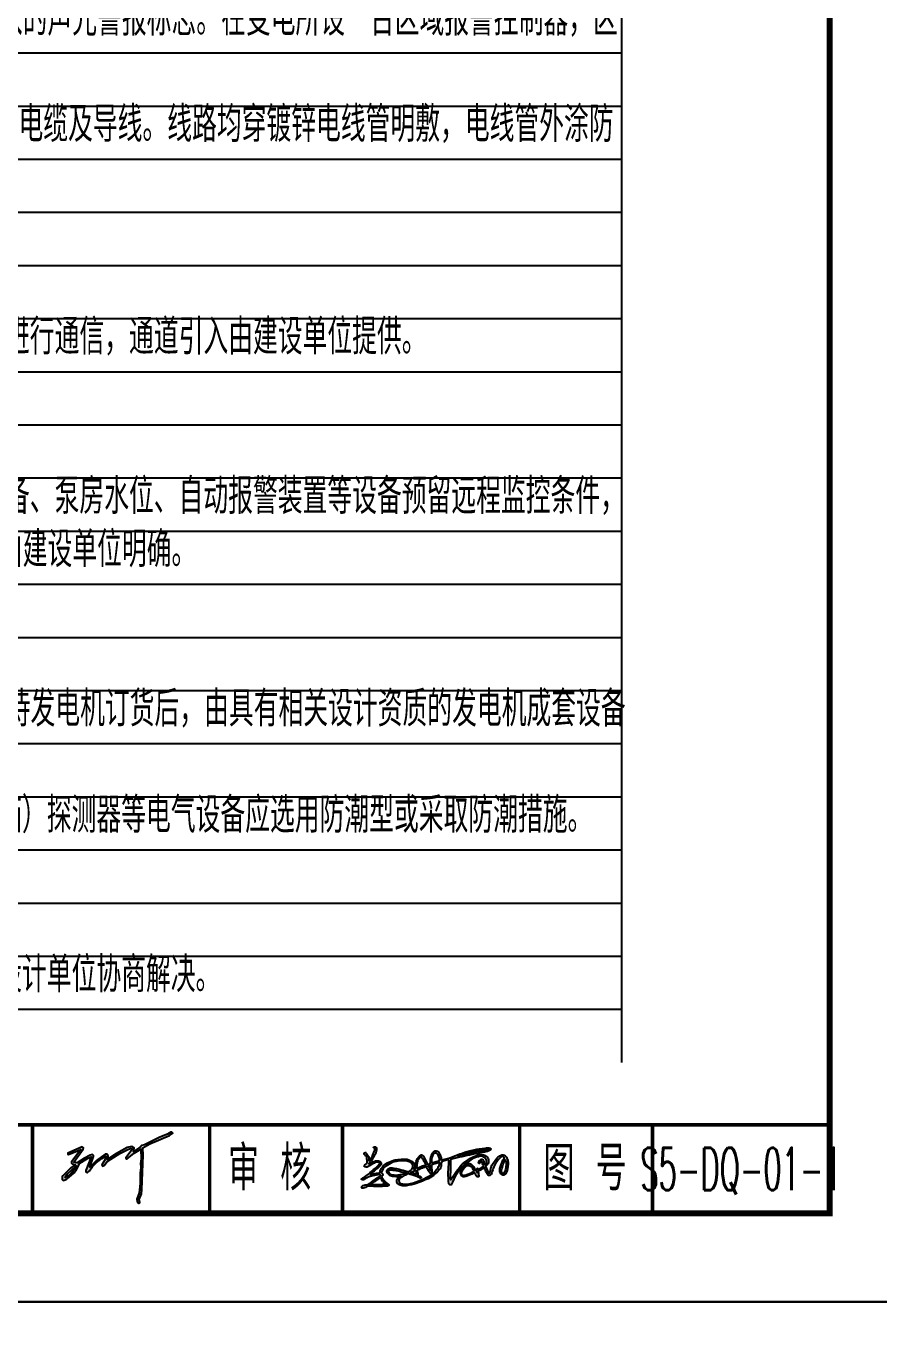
# Model space of a CAD drawing. Header units: millimetres. Extents: x 210068 to 672068, y -299976 to -107099.
# Drawn here: x 283998 to 293621, y -264974 to -250088 of the extents above; entities that cross this region are included whole.
import ezdxf
from ezdxf.enums import TextEntityAlignment as Align

# ---------------------------------------------------------------- set-up
doc = ezdxf.new("R2010")
doc.units = ezdxf.units.MM
doc.header["$LTSCALE"] = 1000
doc.header["$MEASUREMENT"] = 0
doc.layers.add('E-SYST-DIM', color=3, linetype='Continuous')
doc.layers.add('表格图框层', color=7, linetype='Continuous', plot=False)
doc.styles.get("Standard").update_dxf_attribs({"font": 'simplex1.shx', "width": 0.7, "bigfont": 'HZTXT.shx'})

# ---------------------------------------------------------------- blocks, each defined once
blk = doc.blocks.new('series')
at = {"width": 0.75}
for tag, height, p in [('页码', 4, (-35.00000019351683, -18.99999978748997)), ('图名', 5, (-220.0000000007553, -281.9999998736282)), ('图号', 5, (-20.00000000087118, -281.9999997322674))]:
    blk.add_attdef(tag, text='', height=height, dxfattribs=at).set_placement(p, align=Align.MIDDLE_CENTER)

msp = doc.modelspace()

# ---------------------------------------------------------------- hatches: boundary and pattern name
at = {"linetype": 'Continuous'}
h = msp.add_hatch(color=256, dxfattribs=at)
h.paths.add_polyline_path([(284554.9926276571, -262958.5457201131), (284562.1926276571, -262954.9457201131), (284554.9926276571, -262976.5457201131), (284515.3926276572, -263026.9457201131), (284472.1926276571, -263066.5457201131), (284436.1926276571, -263088.1457201131), (284457.7926276572, -263048.5457201131)], flags=17)
h.paths.add_polyline_path([(285645.7926276572, -262580.5457201131), (285642.1926276571, -262576.9457201131), (285631.3926276572, -262576.9457201131), (285591.7926276572, -262598.5457201131), (285505.3926276572, -262630.9457201131), (285332.5926276571, -262717.3457201131), (285296.5926276571, -262724.5457201131), (285285.7926276572, -262735.3457201131), (285285.7926276572, -262742.5457201131), (285206.5926276571, -262792.9457201131), (285213.7926276572, -262753.3457201131), (285199.3926276572, -262738.9457201131), (285184.9926276571, -262735.3457201131), (285138.1926276571, -262749.7457201132), (285015.7926276572, -262814.5457201131), (284918.5926276571, -262879.3457201131), (284911.3926276572, -262879.3457201131), (284922.1926276571, -262850.5457201131), (284918.5926276571, -262832.5457201131), (284911.3926276572, -262825.3457201131), (284889.7926276572, -262825.3457201131), (284788.9926276571, -262893.7457201132), (284713.3926276572, -262969.3457201131), (284756.5926276571, -262850.5457201131), (284756.5926276571, -262839.7457201132), (284745.7926276572, -262828.9457201131), (284716.9926276571, -262836.1457201131), (284655.7926276572, -262868.5457201131), (284572.9926276571, -262922.5457201131), (284533.3926276572, -262915.3457201131), (284641.3926276572, -262767.7457201132), (284644.9926276571, -262753.3457201131), (284626.9926276571, -262742.5457201131), (284464.9926276571, -262810.9457201131), (284464.9926276571, -262821.7457201132), (284475.7926276572, -262828.9457201131), (284612.5926276571, -262771.3457201131), (284508.1926276571, -262911.7457201132), (284508.1926276571, -262926.1457201131), (284515.3926276572, -262933.3457201131), (284547.7926276572, -262940.5457201131), (284500.9926276571, -262976.5457201131), (284410.9926276571, -263066.5457201131), (284403.7926276572, -263080.9457201131), (284403.7926276572, -263109.7457201132), (284414.5926276571, -263120.5457201131), (284446.9926276571, -263109.7457201132), (284482.9926276571, -263084.5457201131), (284536.9926276571, -263034.1457201131), (284565.7926276572, -262998.1457201131), (284601.7926276572, -262926.1457201131), (284688.1926276571, -262872.1457201131), (284731.3926276572, -262854.1457201131), (284670.1926276571, -263008.9457201131), (284670.1926276571, -263023.3457201131), (284684.5926276571, -263034.1457201131), (284709.7926276572, -263012.5457201131), (284745.7926276572, -262962.1457201131), (284788.9926276571, -262918.9457201131), (284850.1926276571, -262872.1457201131), (284896.9926276571, -262846.9457201131), (284886.1926276571, -262882.9457201131), (284850.1926276571, -262944.1457201131), (284857.3926276572, -262958.5457201131), (284878.9926276571, -262947.7457201132), (284911.3926276572, -262908.1457201131), (285055.3926276572, -262814.5457201131), (285134.5926276571, -262774.9457201131), (285170.5926276571, -262760.5457201131), (285188.5926276571, -262760.5457201131), (285188.5926276571, -262774.9457201131), (285120.1926276571, -262864.9457201131), (285123.7926276572, -262875.7457201132), (285138.1926276571, -262875.7457201132), (285213.7926276572, -262810.9457201131), (285289.3926276572, -262767.7457201132), (285292.9926276571, -262875.7457201132), (285285.7926276572, -262929.7457201132), (285289.3926276572, -262972.9457201131), (285282.1926276571, -263034.1457201131), (285282.1926276571, -263156.5457201131), (285271.3926276572, -263260.9457201131), (285246.1926276571, -263332.9457201131), (285249.7926276572, -263358.1457201131), (285264.1926276571, -263376.1457201131), (285271.3926276572, -263376.1457201131), (285278.5926276571, -263365.3457201131), (285271.3926276572, -263336.5457201131), (285296.5926276571, -263271.7457201132), (285303.7926276572, -263224.9457201131), (285318.1926276571, -262836.1457201131), (285314.5926276571, -262753.3457201131), (285393.7926276572, -262706.5457201131), (285613.3926276572, -262612.9457201131), (285652.9926276571, -262587.7457201132)])
h = msp.add_hatch(color=256)
h.paths.add_polyline_path([(287931.3877937173, -262757.7929176274, 0.4327361537297634), (287923.3427149749, -262751.0377059872, -0.4148249540049513), (287917.228455412, -262746.2125576246, -0.2174435219848024), (287939.7546674553, -262739.1356687713, -0.3028237600299298), (287952.6267906312, -262758.1145948403, -0.06461953421121039), (287938.7892613803, -262824.3799974752, 0.002069616019548007), (287892.7714241894, -262901.2607284744, -0.01186124340048467), (287863.8498081141, -262927.4464863818, 0.7994398979838457), (287876.4280215856, -262930.2856147813, -0.02779724280219047), (287939.3190959726, -262900.2719850425, -0.10250584417456), (287987.1974591961, -262901.0831652874, -0.279105329395391), (287997.7469281059, -262911.2229060604, -0.3766822026754164), (287994.9066843135, -262952.1874519018, -0.0137945530114719), (287903.4572899207, -263034.3382468837, 0.04113708061239225), (287884.7831493388, -263049.4152853295, 0.3266972193608205), (287899.8661114728, -263050.85119071, -0.04979267555689094), (287968.4576718447, -263037.2100625602, 0.1381295178142015), (287991.082111531, -263030.0305209113, 0.004373247115031618), (287996.8057801957, -262998.1257036354, -0.00379026927891493), (288028.0488414952, -262954.6741672172, -0.0731097720687882), (288091.9217143189, -262912.5451531094, -0.03929569503803517), (288163.9196173098, -262888.0591630958, -0.05768593065672067), (288298.5174685917, -262881.6226745251, -0.04516181163328947), (288362.2436607066, -262913.0751342956, -0.096541026084784), (288385.9237277214, -262954.312385419, -0.06370103348901797), (288373.9382049739, -262990.6072072131, 0.7152110893829029), (288379.2259366316, -262993.7786005539, 0.03482165658795387), (288393.6790651429, -262986.0263089974, -0.005049084379211119), (288393.3265450129, -262945.8553365099, -0.06995068384366587), (288406.0171009912, -262887.3607662448, -0.0946027585282028), (288451.7587634386, -262833.0421651914, -0.4266703810941742), (288465.9818927743, -262834.8193552357, -0.1664050948855256), (288490.4278950022, -262862.8101488152, -0.04555919937399958), (288518.9112754846, -262919.6945733096, 0.3457403739621603), (288534.6029903265, -262937.0607189643, 0.3271848937160047), (288558.6887753248, -262926.4327187504, -0.006336005998516244), (288564.2322896841, -262859.6970567963, -0.07045872178410403), (288593.8004550923, -262798.7911829756, -0.2771538226865016), (288634.7069753354, -262787.7992726039, -0.2582571028959583), (288659.4202742825, -262811.624384862, -0.05985317300999248), (288680.2904149392, -262859.3583232148, 0.03316162830574939), (288683.2485614263, -262888.332350085), (288723.0274882173, -262878.3915249096, 0.00618489619019312), (288781.1529262635, -262863.0995467276, -0.01547021169569884), (288928.4852597112, -262808.2633020917, -0.02373227410826614), (289052.7945421262, -262774.5407576328, -0.02751983686779426), (289179.7265953969, -262755.127085865, -0.09390466655188487), (289233.687171538, -262755.7390801664, -0.6394760720412964), (289234.5198645697, -262779.160755151, -0.0844157669985657), (289170.333666657, -262799.862902937, -0.01323451955326756), (289031.6636209251, -262827.4150381751, 0.007639965606367012), (288800.5395230324, -262879.0623022404, 0.4170973314851919), (288787.526047368, -262896.9219667927, -0.006859063895212765), (288784.8191074987, -263060.8305770415, 0.05218600858950903), (288786.300830794, -263105.6660632736, 0.9171387559878952), (288798.2817282525, -263107.0998304639, -0.06546854388309048), (288854.7871201496, -263016.7939383658, -0.04062303720449498), (288923.0275311078, -262933.0379818087, -0.02955050235832118), (289006.8163783873, -262873.4590000709, -0.05108129206815822), (289097.428862577, -262831.9022246711, -0.05928184843570808), (289159.4334630632, -262830.5833839804, -0.09816143593896491), (289205.2323089853, -262857.0880959803, -0.1186853094716781), (289217.8872544556, -262908.8927603437, -0.172692155961789), (289198.0009155904, -262949.2522081619, 0.09466323746540348), (289182.9355056551, -262958.8902852528, 0.05217875334165912), (289212.873117783, -263028.2476191955, 0.3405225216570387), (289226.6859179049, -263037.967286679, 0.2588500075431648), (289235.5915394063, -263023.5403318142, -0.07211363638462621), (289254.2058816084, -262949.0410925911, -0.04151476407997015), (289313.7028654717, -262864.6786911965, -0.04706683977859262), (289350.4579849474, -262837.1913849051, -0.1827594759169713), (289383.0617880075, -262830.5931557559, -0.2343197004111467), (289419.9821244949, -262859.0648160446, -0.07356966143085161), (289433.5466492233, -262891.9718350627, -0.03884706181718835), (289436.8079419343, -262917.1260857325, -0.07464303293600509), (289426.2499956711, -263010.6217546928, -0.02179951511573974), (289413.7177328295, -263041.5064782432, -0.153910443701556), (289388.3786491451, -263061.1625273986, -0.2237879933516628), (289369.9956349874, -263058.2407521425, -0.1622081426743029), (289346.028209261, -263026.8861867372, -0.1397454267433713), (289347.9553310207, -262973.4298367269, -0.03854089874638975), (289379.4326582897, -262892.9631541537, 0.01434118511983844), (289391.8973272416, -262869.059567854, 0.3093749697028156), (289388.0594549958, -262856.3759458961, 0.272250456275517), (289371.7209096485, -262851.1587369944, 0.1280749795386296), (289345.1707664297, -262868.1713783507, 0.05551118470509332), (289309.0898074348, -262908.7748797009, 0.05771654588554753), (289275.8769283184, -262966.9555193918, 0.02592534929558689), (289254.7768376914, -263034.6295667097, -0.1686750010900494), (289233.2511782963, -263064.817893969, -0.1362568133468873), (289210.1191236814, -263058.3948440473, -0.1167026733342397), (289180.8827770717, -263008.2950694037, -0.03202799431832091), (289171.5657016663, -262981.318269563, 0.5041088278516559), (289163.2124577694, -262980.3548157613, -0.02310956182722657), (289131.7936706329, -262998.8813499172, -0.01523777982513891), (289105.6595152263, -263013.1815862857, 0.3334555439413667), (289101.2628194945, -263026.4494060711, 0.04429497801334391), (289106.6921426373, -263064.7818494875, -0.2384524216031553), (289102.3633922611, -263079.2695928565, -0.2012733721571408), (289089.5528669694, -263078.5489440804, -0.07180234491733214), (289077.1961823493, -263067.4211529441, -0.1000270905110016), (289065.3214767473, -263042.1583559379, 0.2425395469850053), (289060.1171619667, -263034.9213485816, 0.2253254333823745), (289048.3989570262, -263038.3463263763, -0.03053184967444969), (288970.2310028019, -263072.1847853262, -0.06234336769778855), (288931.5781862775, -263078.2130859961, -0.02548028193669793), (288915.9518089154, -263070.3152156305, -0.1584213346574104), (288900.9127518807, -263042.24453238, -0.03471718457602124), (288900.2870655538, -263035.2406467505, -0.09310232783938077), (288912.0201234362, -262998.9488429999, -0.05113142066406142), (288946.1549534044, -262952.1082503839, -0.05184676973277291), (288978.22196988, -262929.993179164, -0.06992806978496244), (289005.5491546288, -262929.6944813526, -0.08621525521546022), (289032.2318566634, -262947.0176813323, 0.004266586555048017), (289050.0476968377, -262967.6753374689, -0.00824582542018815), (289072.9191255531, -263007.138593545, 0.4672977055250102), (289085.5146166843, -263006.6561510307, 0.215278559349976), (289088.9804417597, -262988.9060089434, -0.1146676405029767), (289091.9245436761, -262982.4826198604, -0.2545007828094272), (289097.8138511115, -262988.1555434722, 0.1579489891987289), (289102.8465311161, -262995.2199423447, 0.04969989370442765), (289132.9355546816, -262976.4885843046, 0.04311459551400634), (289161.5442116098, -262955.8702462926, 0.1935941762441398), (289153.7091336428, -262941.2831237708, -0.004278360340179583), (289140.032428082, -262907.0739272003, 0.3613942517733839), (289129.5192936997, -262909.1757289392, 0.04821809973915585), (289114.609758817, -262928.0919445902, -0.1901289269759391), (289105.6258026332, -262925.9901428513, -0.2330104122030936), (289108.1107286283, -262911.6596768958, -0.1097300639899864), (289128.0399463128, -262884.0629247535, -0.4251916982108248), (289152.1454344802, -262883.9786751405, -0.03214030864554767), (289165.5801906735, -262916.4091121734, 0.06234619489522964), (289176.2311913612, -262938.0827198571, 0.1551651660817333), (289187.0562515814, -262933.2133576514, 0.1479596120535739), (289194.6337895179, -262901.0214477762, 0.1345154989457641), (289177.8549489884, -262863.1486169661, 0.1393905411298734), (289122.6145244397, -262846.3156278331, 0.03600244395161622), (289040.6200081368, -262873.8917402948, 0.0208982201927877), (288954.5239499955, -262930.7193135043, 0.02828367314932462), (288870.5757411233, -263024.1590454401), (288838.9545308127, -263070.4802200214), (288810.5077590011, -263141.5692275898), (288794.0961650158, -263171.0985056148), (288778.8790624703, -263171.1156602909), (288769.6628225836, -263159.5998834657), (288765.8227220451, -263129.6588686355, -0.04606794560995637), (288764.8275327639, -262994.0945120261, -0.00824217786248408), (288767.4735776802, -262927.4403470722, 0.03388111072245426), (288767.9856070185, -262897.6878862185, 0.5113301254107735), (288756.3221885564, -262887.2019847248, -0.05825977167130329), (288703.7790034228, -262902.3924553947, 0.1369114524071522), (288687.5252316103, -262911.3457856448, 0.1861388892421628), (288682.4791326439, -262940.8982495173, -0.2193355833313505), (288658.2583285697, -263001.5041524431, -0.05627225794293337), (288574.1587574651, -263080.5138918095, -0.02798245668081272), (288409.0117366508, -263152.7176485758, -0.02862175791056372), (288285.8659393684, -263180.7118288521, -0.06202958922583053), (288231.1961405249, -263177.741813714, -0.1104476477625799), (288190.1937896351, -263155.76367515, -0.196770432268657), (288182.3152986208, -263118.8266196368, -0.1131678222815063), (288200.7430687533, -263084.9357774822, -0.0371834949848893), (288218.6761016615, -263073.2036059683, 0.6466786782908416), (288214.87438843, -263070.6695016486, -0.1576123536388641), (288187.9049252844, -263078.2394963328, -0.01702527669280749), (288133.2295732824, -263075.5388931723, -0.1193185782039546), (288089.7841911127, -263053.5560948279, -0.1690435710141034), (288067.5318763151, -263020.3302298558, -0.2332322094770749), (288074.7017632067, -262995.1670135329, -0.1410183419684607), (288107.1679322858, -262979.7037785966, -0.05088347024049445), (288148.428715929, -262981.7546176758, -0.01953935834113645), (288209.0124599556, -262993.6827997979, -0.03048093031471399), (288298.9942810636, -263019.2118236152, 0.1215215086168822), (288315.7842560275, -263018.9575264313, 0.04853314391385066), (288345.8026912154, -262998.3597445384, 0.1475620091314567), (288361.2353758121, -262971.6468072112, 0.1370582131977102), (288358.8738564652, -262939.5451879512, 0.0665455146658148), (288332.5860894453, -262915.6933507721, 0.03779929248920086), (288284.863685626, -262899.9268811286, 0.02991764864587623), (288213.953498785, -262899.9718421093, 0.04279716128682356), (288133.0571793405, -262915.3575762494, 0.04205709965929731), (288057.7391342162, -262958.3411095076, 0.09816242384930772), (288018.2548270903, -263002.512001957, 0.08413140103966438), (288009.0055634834, -263033.804923239, -0.1519374702002808), (288024.3024276624, -263057.6302075355, -0.3106588098567533), (288013.9859383577, -263067.9426501845, 0.3875144132742075), (288011.4957544352, -263084.300307326, 0.06083743647645674), (288042.0894757638, -263124.8388617602, -0.001128220323491041), (288058.1890314422, -263140.1740510478, 0.007252129405861014), (288086.8955856355, -263162.5922439211, -0.3491084043422819), (288090.2141532024, -263175.5602845115, 1.256784414819756), (288087.334615541, -263178.6303964477, -0.2568734112835699), (288070.6989551217, -263183.5654920301, -0.01242783977019293), (287999.7328500828, -263189.024542543, -0.02453480620926594), (287891.3848707853, -263185.3087806986, 0.03256135718466012), (287850.9166423696, -263185.870623378, -0.06178859765494971), (287801.7537913907, -263208.4079011624, -0.5628850640645264), (287784.0556360025, -263192.9182804662, -0.2086462044784818), (287797.7330655828, -263178.1524494741, -0.1119133609214585), (287851.4742497841, -263167.852865459, 0.01898761421833835), (287870.2111621459, -263156.1852722074, -0.001563629506298576), (287965.3727165211, -263088.3789618446, 0.04316562417629104), (287997.2855449797, -263064.8930992829, 0.2774167659303535), (287987.6877046883, -263052.2152234042, 0.02158854342022461), (287911.9333500033, -263067.9769054677, 0.06250005670567009), (287852.9752052843, -263084.766526203, 0.04307078496714426), (287806.0978937902, -263114.9745346437, -0.1160670837852412), (287783.6236143237, -263110.222227297, -0.4490407512715911), (287788.3777858522, -263096.8293553292, -0.0009373195951287903), (287818.6316327879, -263079.1162084239, 0.0358329303915043), (287899.2961394938, -263015.3675639071, 0.01440329567092617), (287977.0599713892, -262944.2704557925, -0.002615839063971916), (287988.920084134, -262928.1721144379, 0.2401308332170688), (287982.9269677798, -262913.1952121134, 0.1301719488528437), (287938.2782723806, -262917.6882823193, 0.04103538524474552), (287883.1416286335, -262948.8402354185, 0.009006535672608909), (287848.6812218983, -262969.5083613144, -0.1516466445549019), (287820.8132438556, -262966.8125211571, -0.1315231962383016), (287813.9211625085, -262955.4300740142, -0.1772200820920797), (287833.0991292185, -262934.7619481182, -0.0119864822996742), (287845.9843198904, -262920.683660818, 0.1895781901788946), (287845.0853548975, -262895.2229263749, 0.01955972130177715), (287841.8437653555, -262857.4064553117, 0.08123433435403707), (287822.1969152407, -262833.9905582689, -0.04975845628401449), (287812.864754926, -262820.6477396155, -0.2540423500355984), (287814.6224561439, -262808.2015305114, -0.301040010568277), (287830.278005162, -262805.9610757335, -0.2307616920488903), (287832.4546675921, -262808.3181921401, -0.01651781097663207), (287847.1470950623, -262827.1751430546, -0.004328248301835159), (287863.1803150982, -262849.6235409379, -0.004015470126766245), (287866.6834513801, -262894.1216895566, 0.3889693155626885), (287879.0453447223, -262888.7490612548, -0.072799155208268), (287901.4601069817, -262853.330902398, -0.01076115689461227), (287915.619445287, -262821.4849074745, 0.002337092891095754), (287929.135172513, -262784.8137641882, 0.06461511475001508)])
h.paths.add_polyline_path([(288486.7040593281, -262900.1673906716, 0.00652191889427314), (288505.4180139482, -262931.6897078225, -0.2716971301904114), (288508.0375794363, -262944.3853380537, -0.2402319551765928), (288498.2546221433, -262950.5389022673, 0.04638099476355227), (288472.0685903946, -262957.1473848993, 0.02009790295896072), (288417.9188061908, -262979.4657808127, -0.42812124866595), (288407.4602966128, -262978.185098217, -0.2210185046931196), (288404.4569446031, -262967.3073131379, -0.04601798320327896), (288412.020662907, -262912.4370491571, 0.0496636141652205), (288423.4789729966, -262883.9814818224, -0.1304860280545977), (288447.2196256746, -262856.8998909958), (288453.9659330943, -262854.5041151255, -0.3156223576698496), (288464.3695648128, -262863.7692721671, -0.02007879064713216)], flags=16)
h.paths.add_polyline_path([(288518.0262285347, -262963.8692063632, 0.04051672344745168), (288520.3846198367, -262975.9933007857, -0.01628233708677114), (288540.5993823413, -263012.702371144, 0.08391583650246903), (288563.5292151562, -263040.9334296905, 0.4083664918115337), (288576.3121317758, -263039.644807563, 0.00916668767018784), (288575.6383016728, -263009.6713463095, 0.01981148780394803), (288571.4007847715, -262954.8982004066, -0.1837430265074556), (288577.5891192523, -262942.5263904941, -0.03255454268261947), (288595.720561596, -262938.2192494519, 0.01250351269610386), (288652.0582621627, -262920.7157582494, -0.1784633326182596), (288662.3360902368, -262918.0521826464, -0.07988442953089447), (288663.478072696, -262940.1218013475, -0.04261920064759032), (288640.2578001821, -262985.0220673726, -0.01474279033349325), (288585.256555094, -263048.3501765541, 0.0005419142580075217), (288486.3160552176, -263101.2568396197, -0.01808001928036789), (288370.5635856519, -263147.5240629902, -0.0364787726544101), (288303.2004261336, -263160.7750623453, -0.05610396519210144), (288243.6827690558, -263159.9637788774, -0.1075588237358369), (288214.1944777501, -263145.6310616779, -0.1739775598435133), (288203.7535484881, -263122.3742066702, -0.2239365144712767), (288214.1944777501, -263099.1173516624, -0.06051479898979795), (288252.0693459628, -263072.07449403, -0.01762634815711803), (288304.0120237746, -263046.9246377099, -0.1133685596723762), (288314.2813815245, -263046.900178779, 0.0030335283988019), (288351.0328879326, -263057.2520034526, -0.01049267371447884), (288397.4226321033, -263071.3652194431, -0.03026720281523361), (288415.1091399172, -263078.9050338685, -0.04531546943584215), (288425.9031094786, -263084.8848885533, -0.1046584777913652), (288429.0242587433, -263086.7048424034, 0.1444517181001681), (288443.9797583147, -263093.3346774461, 0.4530347754686289), (288455.1638688982, -263089.5647726911, 0.3138114736902337), (288456.2042496433, -263083.1949268423, 0.05223869009352651), (288439.2980379322, -263071.7552106072, 0.05690540076564352), (288421.8099747004, -263061.8886764849, -0.2850283567184574), (288418.1902923816, -263054.6350305673, 0.08932070452808621), (288413.6973793908, -263029.1109663683, -0.1474286318008937), (288409.5962874283, -263008.7998985905, -0.2223063013120328), (288421.8995633157, -262999.8555782319, 0.01072259274224522), (288469.8477065459, -262981.0450088431, 0.02877588748615473), (288509.2665004592, -262962.8588647518, -0.4496064016767921)], flags=16)
h.paths.add_polyline_path([(288579.8213484148, -262862.4655462699, -0.04745077988213182), (288595.6277043494, -262821.2095872102, -0.3272478430309615), (288619.2480784243, -262807.748824014, -0.2577654361231174), (288644.5791564222, -262830.587063743, 0.0319867628030921), (288653.7044714208, -262851.7735330624, -0.06216552283196922), (288659.663094928, -262892.4316491996, -0.4762855079271902), (288652.6681887662, -262900.459683743, -0.0210819776092883), (288601.1131354818, -262916.7747245398, -0.03410563856145125), (288579.3512067626, -262921.9541046772, -0.240595225553068), (288575.1379831728, -262916.5957064005, -0.07182755865418582)], flags=16)
h.paths.add_polyline_path([(288536.7134717591, -262952.5552157175, -0.3115095605555), (288538.6859466571, -262952.1459808408, 0.09112183141814469), (288546.9561673186, -262952.240218506, -0.04461685910053768), (288559.0236940509, -262950.6381339587, -0.2547374041984717), (288561.4749074529, -262956.5752838219, 0.04382498864498634), (288561.7029313911, -262980.086091937, 0.05414078162945542), (288565.7645396931, -263003.5474611602, -0.5119126949745391), (288564.06022612, -263007.2741744714, -0.2508149780155081), (288557.4425832758, -263003.5137957227, -0.06808890033163399), (288554.3198805325, -262997.2951223857, 0.02759460597635573), (288545.6970975651, -262971.4369155702), (288536.4982903788, -262955.2080561307, -0.4388178389068963)], flags=16)
h.paths.add_polyline_path([(288394.3135662305, -263008.85105295, -0.07079338841189436), (288400.1532326457, -263025.8961407298, -0.0368399544705305), (288403.0669468348, -263049.950820895, -0.5117016212692127), (288398.2633451656, -263051.6661803743, 0.008091336142575086), (288375.0398461962, -263043.4535487354, -0.03606862843525636), (288354.3862365483, -263035.1101925656, 0.06872356513021469), (288337.7946147854, -263032.8318746156, -1.024864475659647), (288337.8623620706, -263029.4258689125, 0.08632379862182331), (288346.6936849654, -263027.4736827848, 0.02877236986901254), (288378.3640583028, -263010.0618142654, -0.2793861737617953)], flags=16)
h.paths.add_polyline_path([(288280.8686941389, -263038.4424613783, 0.1271145524920892), (288273.6524559465, -263041.2942714582, -0.0846139006301067), (288251.5108177081, -263050.9271726538, -0.007542832588391044), (288207.9623014338, -263059.7913968955, -0.0803604316676327), (288150.1422168164, -263062.5317900572, -0.1455319309791957), (288109.6613426636, -263050.3065125375, -0.07288100943592164), (288089.6571776809, -263030.9574664608, -0.3566055035159583), (288089.8298957166, -263009.7169413744, -0.2035048911890891), (288106.7771586253, -263001.9940192134, -0.08554978381882215), (288129.3162132265, -263000.9054247524, -0.004607558594793147), (288173.1029459452, -263007.5472139992, 0.01201043700906385), (288248.9187368404, -263025.5915051393, 0.0170636807861132), (288278.7709498244, -263032.4452701483, -0.6496535942574501)], flags=16)
h.paths.add_polyline_path([(288869.8500627954, -262837.4947277507, -0.044304627146217), (288883.1063661347, -262831.8245223442, -0.004263676667433515), (289049.6272243229, -262785.2131633896, -0.008335292037197545), (289146.7322857904, -262769.5720457665, 0.0005721937889233322), (289205.1794063631, -262764.0516513115, -0.06159418804191271), (289215.7602330455, -262767.9989128073, -0.6713135749765842), (289213.531666156, -262771.181336261, -0.01266376697485225), (289151.6092945926, -262785.1839807786, -0.01836416124848822), (289087.4583561397, -262797.9136598469, -0.01348207563935312), (288975.5278444514, -262820.5230708327, 0.01523203419846545), (288904.1639504959, -262834.9700411247, 0.07912600559964045), (288876.8483078817, -262840.7083442057, -0.09007933748614119), (288872.3279243293, -262842.7965991575, -1.10859341916807)], flags=16)
h.paths.add_polyline_path([(288920.7822203907, -263012.1412117024, -0.07241625057246608), (288936.3738729385, -262990.3214663432, -0.07582875966128497), (288963.6120173586, -262959.811304579, -0.1260935604959), (288989.4600163948, -262950.1688921229, -0.1837587914380449), (289020.2223147476, -262963.6528903204, -0.06045554330392532), (289041.7041533951, -262995.1702970068, -0.05561867626014027), (289052.0985837406, -263020.4534928399), (289014.6786176261, -263040.8878580095), (288953.0049713326, -263064.0929835583, -0.09361871345349246), (288939.1457214993, -263066.5173964325, -0.103771573861174), (288920.0892564932, -263059.5904954844, -0.1768533601998444), (288912.8131566572, -263043.6586183887, -0.2049788034243543)], flags=16)
h.paths.add_polyline_path([(288070.2285182383, -263162.9006348619, -0.5717641679777589), (288067.7313626175, -263166.534941701, 0.005501466894330468), (288029.5942644398, -263166.9624640348, 0.003043562175783797), (287970.3538013562, -263169.3140506389, -0.005834415489959381), (287914.9629002687, -263169.1002709323, -0.02172036398354063), (287890.3684881204, -263168.0313674835, -0.04748392667131434), (287878.8792279583, -263167.387963904, -0.9236702445709309), (287877.6995894605, -263163.6471385369, 0.1291052056741159), (287884.9810118005, -263162.0537262434, 0.02162918602729873), (287891.4880611245, -263158.363803028, 0.0282954450013383), (287897.2121515481, -263155.2045359296, -0.003490827338220479), (287963.9378717254, -263111.1657492329, -0.1003002567519752), (287990.0293381041, -263092.780625644, -0.1688865978354503), (287999.011642399, -263092.780625644, -0.07691420409537515), (288003.0750712935, -263104.3247740426, 0.0384114386830739), (288015.6930777153, -263122.9236773381, -0.02773393009701526), (288034.5131468694, -263142.1639246689, 0.0181474569757903), (288057.6105118166, -263157.7699022404, 0.05031062122178307)], flags=16)
h.paths.add_polyline_path([(289079.1911862008, -263022.2133954928, -0.3394371081663477), (289085.1222130453, -263017.8155717701), (289086.4156627501, -263017.8142287064, -0.0911281443539949), (289090.684312486, -263018.3329782493, -0.1197509341520856), (289091.5430065352, -263019.2649097191, -0.2175607131993649), (289092.4727247797, -263023.078340164, -0.1720674512871835), (289090.230014909, -263028.0815727439, -0.3453661613478072), (289086.0834643687, -263029.5427284315, -0.1808860077907522), (289081.0227655158, -263026.4320891873, -0.286706464493286)], flags=16)
h.paths.add_polyline_path([(289372.9379792468, -262971.9683418781, 0.02699271328787107), (289378.1481143, -262949.8032812437, -0.01674244568463699), (289388.1308095689, -262920.8481589248, 0.07362440464637622), (289394.1926445031, -262901.3196294728, -0.1008778130341503), (289398.2335795908, -262888.7210976579, -0.5931231893703957), (289404.5499530381, -262888.7548614031, -0.1527362124592634), (289415.9075963126, -262929.707590671, -0.03903821218188013), (289406.9913464875, -262995.5830316341, -0.07623338140936771), (289389.647559939, -263037.0896849042, -0.5122047441947937), (289371.0620730736, -263037.423404798, -0.092383915533458), (289364.8003736357, -263020.0034062401, -0.0797836575940247), (289364.7155298078, -263003.478355833, -0.0636056158784745)], flags=16)

# ---------------------------------------------------------------- linework, layer by layer
for points in [[(294068.4714768275, -264491.9200447375), (294068.4714768275, -234791.9200447375), (252068.4714768275, -234791.9200447375), (252068.4714768275, -264491.9200447375)], [(294068.4714768275, -294191.9200447375), (294068.4714768275, -264491.9200447375), (252068.4714768275, -264491.9200447375), (252068.4714768275, -294191.9200447375)]]:
    msp.add_lwpolyline(points, close=True)
for points, const_width in [([(293068.4714568972, -235791.9200173799), (255068.4714568972, -235791.9200447841), (255068.4714768275, -263491.9200447375), (293068.4714768275, -263491.9200173566), (293068.4714568041, -235791.9200174032)], 70), ([(255068.4714760825, -262491.9200447375), (293068.4714760825, -262491.9200173334)], 40), ([(284068.4714773863, -263491.9200234161), (284068.4714767344, -262491.9200238235)], 40), ([(286068.4714773863, -263491.920022118), (286068.4714767344, -262491.92002238)], 40), ([(287568.4714773863, -263491.9200209772), (287568.4714767344, -262491.9200212973)], 40), ([(289568.4714773863, -263491.9200196791), (289568.4714767344, -262491.9200198596)], 40), ([(291068.4714773863, -263491.9200185965), (291068.4714767344, -262491.9200187769)], 40)]:
    msp.add_lwpolyline(points, dxfattribs=dict(const_width=const_width))
for points in [[(285645.7926276572, -262580.5457201131), (285642.1926276571, -262576.9457201131), (285631.3926276572, -262576.9457201131), (285591.7926276572, -262598.5457201131), (285505.3926276572, -262630.9457201131), (285332.5926276571, -262717.3457201131), (285296.5926276571, -262724.5457201131), (285285.7926276572, -262735.3457201131), (285285.7926276572, -262742.5457201131), (285206.5926276571, -262792.9457201131), (285213.7926276572, -262753.3457201131), (285199.3926276572, -262738.9457201131), (285184.9926276571, -262735.3457201131), (285138.1926276571, -262749.7457201132), (285015.7926276572, -262814.5457201131), (284918.5926276571, -262879.3457201131), (284911.3926276572, -262879.3457201131), (284922.1926276571, -262850.5457201131), (284918.5926276571, -262832.5457201131), (284911.3926276572, -262825.3457201131), (284889.7926276572, -262825.3457201131), (284788.9926276571, -262893.7457201132), (284713.3926276572, -262969.3457201131), (284756.5926276571, -262850.5457201131), (284756.5926276571, -262839.7457201132), (284745.7926276572, -262828.9457201131), (284716.9926276571, -262836.1457201131), (284655.7926276572, -262868.5457201131), (284572.9926276571, -262922.5457201131), (284533.3926276572, -262915.3457201131), (284641.3926276572, -262767.7457201132), (284644.9926276571, -262753.3457201131), (284626.9926276571, -262742.5457201131), (284464.9926276571, -262810.9457201131), (284464.9926276571, -262821.7457201132), (284475.7926276572, -262828.9457201131), (284612.5926276571, -262771.3457201131), (284508.1926276571, -262911.7457201132), (284508.1926276571, -262926.1457201131), (284515.3926276572, -262933.3457201131), (284547.7926276572, -262940.5457201131), (284500.9926276571, -262976.5457201131), (284410.9926276571, -263066.5457201131), (284403.7926276572, -263080.9457201131), (284403.7926276572, -263109.7457201132), (284414.5926276571, -263120.5457201131), (284446.9926276571, -263109.7457201132), (284482.9926276571, -263084.5457201131), (284536.9926276571, -263034.1457201131), (284565.7926276572, -262998.1457201131), (284601.7926276572, -262926.1457201131), (284688.1926276571, -262872.1457201131), (284731.3926276572, -262854.1457201131), (284670.1926276571, -263008.9457201131), (284670.1926276571, -263023.3457201131), (284684.5926276571, -263034.1457201131), (284709.7926276572, -263012.5457201131), (284745.7926276572, -262962.1457201131), (284788.9926276571, -262918.9457201131), (284850.1926276571, -262872.1457201131), (284896.9926276571, -262846.9457201131), (284886.1926276571, -262882.9457201131), (284850.1926276571, -262944.1457201131), (284857.3926276572, -262958.5457201131), (284878.9926276571, -262947.7457201132), (284911.3926276572, -262908.1457201131), (285055.3926276572, -262814.5457201131), (285134.5926276571, -262774.9457201131), (285170.5926276571, -262760.5457201131), (285188.5926276571, -262760.5457201131), (285188.5926276571, -262774.9457201131), (285120.1926276571, -262864.9457201131), (285123.7926276572, -262875.7457201132), (285138.1926276571, -262875.7457201132), (285213.7926276572, -262810.9457201131), (285289.3926276572, -262767.7457201132), (285292.9926276571, -262875.7457201132), (285285.7926276572, -262929.7457201132), (285289.3926276572, -262972.9457201131), (285282.1926276571, -263034.1457201131), (285282.1926276571, -263156.5457201131), (285271.3926276572, -263260.9457201131), (285246.1926276571, -263332.9457201131), (285249.7926276572, -263358.1457201131), (285264.1926276571, -263376.1457201131), (285271.3926276572, -263376.1457201131), (285278.5926276571, -263365.3457201131), (285271.3926276572, -263336.5457201131), (285296.5926276571, -263271.7457201132), (285303.7926276572, -263224.9457201131), (285318.1926276571, -262836.1457201131), (285314.5926276571, -262753.3457201131), (285393.7926276572, -262706.5457201131), (285613.3926276572, -262612.9457201131), (285652.9926276571, -262587.7457201132), (285645.7926276572, -262580.5457201131)], [(284554.9926276571, -262958.5457201131), (284562.1926276571, -262954.9457201131), (284554.9926276571, -262976.5457201131), (284515.3926276572, -263026.9457201131), (284472.1926276571, -263066.5457201131), (284436.1926276571, -263088.1457201131), (284457.7926276572, -263048.5457201131), (284554.9926276571, -262958.5457201131)]]:
    msp.add_lwpolyline(points, dxfattribs=at)
for points in [[(288870.5757411233, -263024.1590454402), (288838.9545308127, -263070.4802200214), (288810.5077590011, -263141.5692275898), (288794.0961650158, -263171.0985056148), (288778.8790624703, -263171.115660291), (288769.6628225836, -263159.5998834658), (288765.8227220451, -263129.6588686356, -0.04606794560995637), (288764.8275327639, -262994.0945120262, -0.008242177862484077), (288767.4735776802, -262927.4403470723, 0.03388111072245426), (288767.9856070185, -262897.6878862186, 0.5113301254107735), (288756.3221885564, -262887.201984725, -0.05825977167130329), (288703.7790034228, -262902.3924553947, 0.1369114524071522), (288687.5252316103, -262911.3457856449, 0.1861388892421628), (288682.4791326439, -262940.8982495174, -0.2193355833313505), (288658.2583285697, -263001.5041524433, -0.05627225794293336), (288574.1587574651, -263080.5138918096, -0.02798245668081272), (288409.0117366508, -263152.7176485758, -0.02862175791056372), (288285.8659393684, -263180.7118288521, -0.06202958922583053), (288231.1961405249, -263177.7418137142, -0.1104476477625799), (288190.1937896351, -263155.76367515, -0.196770432268657), (288182.3152986208, -263118.8266196368, -0.1131678222815063), (288200.7430687533, -263084.9357774823, -0.0371834949848893), (288218.6761016615, -263073.2036059683, 0.6644047140682582), (288214.7708253175, -263070.7380857713, -0.156913519333348), (288187.9049252844, -263078.2394963329, -0.01702527669280749), (288133.2295732824, -263075.5388931724, -0.1193185782039546), (288089.7841911127, -263053.5560948281, -0.1690435710141034), (288067.5318763151, -263020.330229856, -0.2332322094770749), (288074.7017632067, -262995.167013533, -0.1410183419684606), (288107.1679322858, -262979.7037785967, -0.05088347024049445), (288148.428715929, -262981.7546176758, -0.01953935834113644), (288209.0124599556, -262993.6827997979, -0.03048093031471398), (288298.9942810636, -263019.2118236153, 0.1215215086168822), (288315.7842560275, -263018.9575264314, 0.04853314391385066), (288345.8026912154, -262998.3597445385, 0.1475620091314568), (288361.2353758121, -262971.6468072113, 0.1370582131977102), (288358.8738564652, -262939.5451879512, 0.06654551466581482), (288332.5860894453, -262915.6933507721, 0.03779929248920085), (288284.863685626, -262899.9268811286, 0.02991764864587623), (288213.953498785, -262899.9718421093, 0.04279716128682356), (288133.0571793405, -262915.3575762494, 0.04205709965929731), (288057.7391342162, -262958.3411095077, 0.09816242384930772), (288018.2548270903, -263002.512001957, 0.08413140103966438), (288009.0055634834, -263033.8049232391, -0.1519374702002808), (288024.3024276624, -263057.6302075355, -0.3106588098567533), (288013.9859383577, -263067.9426501846, 0.3875144132742075), (288011.4957544352, -263084.300307326, 0.06083743647645674), (288042.0894757638, -263124.8388617603, -0.001128220323491041), (288058.1890314422, -263140.1740510479, 0.007252129405861014), (288086.8955856355, -263162.5922439212, -0.3491084043422819), (288090.2141532024, -263175.5602845117, 1.256784414819755), (288087.334615541, -263178.6303964477, -0.2568734112835699), (288070.6989551217, -263183.5654920302, -0.01242783977019293), (287999.7328500828, -263189.0245425431, -0.02453480620926595), (287891.3848707853, -263185.3087806987, 0.03256135718466013), (287850.9166423696, -263185.870623378, -0.06178859765494971), (287801.7537913907, -263208.4079011625, -0.5628850640645267), (287784.0556360025, -263192.9182804662, -0.2086462044784818), (287797.7330655828, -263178.1524494741, -0.1119133609214585), (287851.4742497841, -263167.8528654592, 0.01898761421833835), (287870.2111621459, -263156.1852722074, -0.001563629506298576), (287965.3727165211, -263088.3789618446, 0.04316562417629102), (287997.2855449797, -263064.8930992829, 0.2774167659303535), (287987.6877046883, -263052.2152234043, 0.02158854342022461), (287911.9333500033, -263067.9769054677, 0.06250005670567009), (287852.9752052843, -263084.766526203, 0.04307078496714426), (287806.0978937902, -263114.9745346437, -0.1160670837852412), (287783.6236143237, -263110.222227297, -0.4490407512715909), (287788.3777858522, -263096.8293553293, -0.0009373195951287903), (287818.6316327879, -263079.1162084239, 0.0358329303915043), (287899.2961394938, -263015.3675639071, 0.01440329567092618), (287977.0599713892, -262944.2704557925, -0.002615839063971916), (287988.920084134, -262928.172114438, 0.2401308332170688), (287982.9269677798, -262913.1952121136, 0.1301719488528437), (287938.2782723806, -262917.6882823193, 0.04103538524474552), (287883.1416286335, -262948.8402354185, 0.00900653567260891), (287848.6812218983, -262969.5083613145, -0.1516466445549019), (287820.8132438556, -262966.8125211571, -0.1315231962383016), (287813.9211625085, -262955.4300740142, -0.1772200820920797), (287833.0991292185, -262934.7619481183, -0.0119864822996742), (287845.9843198904, -262920.683660818, 0.1895781901788946), (287845.0853548975, -262895.2229263749, 0.01955972130177715), (287841.8437653555, -262857.4064553118, 0.08123433435403705), (287822.1969152407, -262833.9905582689, -0.04975845628401449), (287812.864754926, -262820.6477396155, -0.2540423500355985), (287814.6224561439, -262808.2015305114, -0.301040010568277), (287830.278005162, -262805.9610757336, -0.2307616920488903), (287832.4546675921, -262808.3181921402, -0.01651781097663207), (287847.1470950623, -262827.1751430546, -0.004328248301835161), (287863.1803150982, -262849.623540938, -0.004015470126766244), (287866.6834513801, -262894.1216895566, 0.3889693155626885), (287879.0453447223, -262888.7490612548, -0.07279915520826799), (287901.4601069817, -262853.330902398, -0.01076115689461227), (287915.619445287, -262821.4849074745, 0.002337092891095754), (287929.135172513, -262784.8137641882, 0.06461511475001508), (287931.3877937173, -262757.7929176275, 0.4327361537297634), (287923.3427149749, -262751.0377059873, -0.4148249540049513), (287917.228455412, -262746.2125576246, -0.2174435219848023), (287939.7546674553, -262739.1356687715, -0.3028237600299298), (287952.6267906312, -262758.1145948404, -0.06461953421121039), (287938.7892613803, -262824.3799974752, 0.002069616019548006), (287892.7714241894, -262901.2607284744, -0.01186124340048467), (287863.8498081141, -262927.4464863819, 0.7994398979838457), (287876.4280215856, -262930.2856147814, -0.02779724280219048), (287939.3190959726, -262900.2719850425, -0.10250584417456), (287987.1974591961, -262901.0831652874, -0.279105329395391), (287997.7469281059, -262911.2229060605, -0.3766822026754164), (287994.9066843135, -262952.1874519018, -0.01379455301147189), (287903.4572899207, -263034.3382468838, 0.04113708061239225), (287884.7831493388, -263049.4152853295, 0.3266972193608205), (287899.8661114728, -263050.85119071, -0.04979267555689094), (287968.4576718447, -263037.2100625602, 0.1381295178142015), (287991.082111531, -263030.0305209113, 0.004373247115031617), (287996.8057801957, -262998.1257036355, -0.003790269278914929), (288028.0488414952, -262954.6741672173, -0.07310977206878819), (288091.9217143189, -262912.5451531094, -0.03929569503803517), (288163.9196173098, -262888.0591630958, -0.05768593065672067), (288298.5174685917, -262881.6226745252, -0.04516181163328947), (288362.2436607066, -262913.0751342957, -0.096541026084784), (288385.9237277214, -262954.3123854191, -0.06370103348901797), (288373.9382049739, -262990.6072072131, 0.7152110893829028), (288379.2259366316, -262993.778600554, 0.03482165658795386), (288393.6790651429, -262986.0263089975, -0.005049084379211119), (288393.3265450129, -262945.8553365099, -0.06995068384366587), (288406.0171009912, -262887.3607662449, -0.09460275852820278), (288451.7587634386, -262833.0421651915, -0.4266703810941741), (288465.9818927743, -262834.8193552357, -0.1664050948855256), (288490.4278950022, -262862.8101488152, -0.04555919937399958), (288518.9112754846, -262919.6945733096, 0.3457403739621602), (288534.6029903265, -262937.0607189644, 0.3271848937160047), (288558.6887753248, -262926.4327187506, -0.006336005998516244), (288564.2322896841, -262859.6970567963, -0.07045872178410403), (288593.8004550923, -262798.7911829756, -0.2771538226865017), (288634.7069753354, -262787.7992726039, -0.2582571028959583), (288659.4202742825, -262811.624384862, -0.05985317300999248), (288680.2904149392, -262859.3583232149, 0.03316162830574938), (288683.2485614263, -262888.3323500851, 2.17418527140304e-07), (288723.0274882173, -262878.3915249098, 0.00618489619019312), (288781.1529262635, -262863.0995467277, -0.01547021169569884), (288928.4852597112, -262808.2633020917, -0.02373227410826614), (289052.7945421262, -262774.5407576329, -0.02751983686779426), (289179.7265953969, -262755.127085865, -0.09390466655188487), (289233.687171538, -262755.7390801664, -0.6304943933297804), (289234.8128319285, -262779.0077664939, -0.0848294701644504), (289170.333666657, -262799.8629029371, -0.01323451955326756), (289031.6636209251, -262827.4150381752, 0.007639965606367012), (288800.5395230324, -262879.0623022405, 0.4170973314851919), (288787.526047368, -262896.9219667927, -0.006859063895212765), (288784.8191074987, -263060.8305770415, 0.05218600858950903), (288786.300830794, -263105.6660632737, 0.9171387559878952), (288798.2817282525, -263107.0998304639, -0.06546854388309048), (288854.7871201496, -263016.7939383659, -0.04062303720449498), (288923.0275311078, -262933.0379818087, -0.02955050235832118), (289006.8163783873, -262873.4590000709, -0.05108129206815819), (289097.428862577, -262831.9022246711, -0.05928184843570811), (289159.4334630632, -262830.5833839805, -0.09816143593896491), (289205.2323089853, -262857.0880959805, -0.1186853094716781), (289217.8872544556, -262908.8927603438, -0.172692155961789), (289198.0009155904, -262949.252208162, 0.09466323746540348), (289182.9355056551, -262958.8902852528, 0.05217875334165912), (289212.873117783, -263028.2476191956, 0.3405225216570387), (289226.6859179049, -263037.967286679, 0.2588500075431648), (289235.5915394063, -263023.5403318143, -0.07211363638462621), (289254.2058816084, -262949.0410925912, -0.04151476407997015), (289313.7028654717, -262864.6786911966, -0.04706683977859262), (289350.4579849474, -262837.1913849053, -0.1827594759169713), (289383.0617880075, -262830.5931557559, -0.2343197004111468), (289419.9821244949, -262859.0648160448, -0.07356966143085161), (289433.5466492233, -262891.9718350628, -0.03884706181718835), (289436.8079419343, -262917.1260857326, -0.07464303293600509), (289426.2499956711, -263010.6217546928, -0.02179951511573974), (289413.7177328295, -263041.5064782433, -0.153910443701556), (289388.3786491451, -263061.1625273986, -0.2226466747710399), (289370.0742294262, -263058.294034519, -0.1625984334826091), (289346.028209261, -263026.8861867373, -0.1397454267433713), (289347.9553310207, -262973.429836727, -0.03854089874638975), (289379.4326582897, -262892.9631541537, 0.01434118511983843), (289391.8973272416, -262869.059567854, 0.3093749697028155), (289388.0594549958, -262856.3759458962, 0.272250456275517), (289371.7209096485, -262851.1587369944, 0.1280749795386296), (289345.1707664297, -262868.1713783508, 0.05551118470509332), (289309.0898074348, -262908.7748797009, 0.05771654588554753), (289275.8769283184, -262966.9555193919, 0.02592534929558688), (289254.7768376914, -263034.6295667099, -0.1686750010900494), (289233.2511782963, -263064.817893969, -0.1362568133468873), (289210.1191236814, -263058.3948440473, -0.1167026733342397), (289180.8827770717, -263008.2950694037, -0.03202799431832092), (289171.5657016663, -262981.3182695631, 0.5041088278516559), (289163.2124577694, -262980.3548157613, -0.02310956182722657), (289131.7936706329, -262998.8813499173, -0.01523777982513891), (289105.6595152263, -263013.1815862857, 0.3334555439413667), (289101.2628194945, -263026.4494060711, 0.04429497801334391), (289106.6921426373, -263064.7818494876, -0.2384524216031553), (289102.3633922611, -263079.2695928565, -0.2012733721571408), (289089.5528669694, -263078.5489440804, -0.07180234491733212), (289077.1961823493, -263067.4211529442, -0.1000270905110016), (289065.3214767473, -263042.158355938, 0.2425395469850053), (289060.1171619667, -263034.9213485817, 0.2253254333823745), (289048.3989570262, -263038.3463263764, -0.03053184967444969), (288970.2310028019, -263072.1847853264, -0.06234336769778855), (288931.5781862775, -263078.2130859962, -0.02548028193669792), (288915.9518089154, -263070.3152156305, -0.1584213346574104), (288900.9127518807, -263042.24453238, -0.03471718457602124), (288900.2870655538, -263035.2406467507, -0.09310232783938077), (288912.0201234362, -262998.948843, -0.05113142066406141), (288946.1549534044, -262952.108250384, -0.05184676973277291), (288978.22196988, -262929.993179164, -0.06992806978496244), (289005.5491546288, -262929.6944813526, -0.08621525521546022), (289032.2318566634, -262947.0176813323, 0.004266586555048017), (289050.0476968377, -262967.6753374689, -0.008245825420188152), (289072.9191255531, -263007.1385935451, 0.5081152420518993), (289086.1191170526, -263005.7577404204, 0.2024210269620453), (289088.9804417597, -262988.9060089435, -0.1146676405029766), (289091.9245436761, -262982.4826198606, -0.2545007828094272), (289097.8138511115, -262988.1555434723, 0.1579489891987289), (289102.8465311161, -262995.2199423448, 0.04969989370442766), (289132.9355546816, -262976.4885843046, 0.04311459551400634), (289161.5442116098, -262955.8702462927, 0.1935941762441398), (289153.7091336428, -262941.2831237708, -0.004278360340179583), (289140.032428082, -262907.0739272004, 0.3613942517733838), (289129.5192936997, -262909.1757289394, 0.04821809973915585), (289114.609758817, -262928.0919445903, -0.1901289269759391), (289105.6258026332, -262925.9901428514, -0.2330104122030937), (289108.1107286283, -262911.6596768959, -0.1097300639899863), (289128.0399463128, -262884.0629247536, -0.425191698210825), (289152.1454344802, -262883.9786751405, -0.03164773762475259), (289165.406131141, -262915.9000621624, 0.06373523345340705), (289176.2311913612, -262938.0827198572, 0.1551651660817333), (289187.0562515814, -262933.2133576514, 0.1479596120535739), (289194.6337895179, -262901.0214477762, 0.1345154989457641), (289177.8549489884, -262863.1486169661, 0.1393905411298734), (289122.6145244397, -262846.3156278331, 0.03600244395161622), (289040.6200081368, -262873.8917402948, 0.0208982201927877), (288954.5239499955, -262930.7193135043, 0.02828367314932462), (288870.5757411233, -263024.1590454402, 0.01390683741222838)], [(288453.9659330943, -262854.5041151256), (288447.2196256746, -262856.8998909958, 0.1304860280545988), (288423.4789729966, -262883.9814818225, -0.04966361416522021), (288412.020662907, -262912.4370491572, 0.04601798320327864), (288404.4569446031, -262967.307313138, 0.2210185046931074), (288407.4602966128, -262978.185098217, 0.4281212486659932), (288417.9188061908, -262979.4657808127, -0.02009790295896043), (288472.0685903946, -262957.1473848994, -0.04638099476355352), (288498.2546221433, -262950.5389022674, 0.2402319551765916), (288508.0375794363, -262944.3853380538, 0.2716971301904257), (288505.4180139482, -262931.6897078226, -0.006521918894272802), (288486.7040593281, -262900.1673906717, 0.02007879064713264), (288464.3695648128, -262863.7692721671, 0.3156223576698569), (288453.9659330943, -262854.5041151256, -4.018724543736935)], [(288575.1379831728, -262916.5957064006, -0.07182755865418582), (288579.8213484148, -262862.46554627, -0.04745077988213182), (288595.6277043494, -262821.2095872103, -0.3272478430309615), (288619.2480784243, -262807.7488240141, -0.2532238874890264), (288644.3779275286, -262830.0201502485, 0.03282093318825312), (288653.7044714208, -262851.7735330625, -0.06216552283196922), (288659.663094928, -262892.4316491997, -0.4762855079271901), (288652.6681887662, -262900.459683743, -0.02108197760928829), (288601.1131354818, -262916.77472454, -0.03410563856145125), (288579.3512067626, -262921.9541046773, -0.240595225553068), (288575.1379831728, -262916.5957064006, 10.27127426666961)], [(288883.1063661347, -262831.8245223442, -0.004263676667433515), (289049.6272243229, -262785.2131633896, -0.008335292037197545), (289146.7322857904, -262769.5720457666, 0.0005721937889233322), (289205.1794063631, -262764.0516513115, -0.06159418804191271), (289215.7602330455, -262767.9989128074, -0.6713135749765841), (289213.531666156, -262771.1813362611, -0.01266376697485225), (289151.6092945926, -262785.1839807786, -0.01836416124848821), (289087.4583561397, -262797.9136598469, -0.01348207563935312), (288975.5278444514, -262820.5230708328, 0.01523203419846545), (288904.1639504959, -262834.9700411248, 0.07912600559964048), (288876.8483078817, -262840.7083442059, -0.09007933748614119), (288872.3279243293, -262842.7965991576, -1.10859341916807), (288869.8500627954, -262837.4947277508, -0.044304627146217), (288883.1063661347, -262831.8245223442, -428.3898094767599)], [(289404.5499530381, -262888.7548614033, -0.1527362124592634), (289415.9075963126, -262929.707590671, -0.03903821218188013), (289406.9913464875, -262995.5830316341, -0.07623338140936771), (289389.647559939, -263037.0896849042, -0.5122047441947937), (289371.0620730736, -263037.4234047981, -0.092383915533458), (289364.8003736357, -263020.0034062401, -0.0797836575940247), (289364.7155298078, -263003.478355833, -0.0636056158784745), (289372.9379792468, -262971.9683418783, 0.02699271328787107), (289378.1481143, -262949.8032812438, -0.01674244568463699), (289388.1308095689, -262920.848158925, 0.07362440464637622), (289394.1926445031, -262901.3196294728, -0.1008778130341503), (289398.2335795908, -262888.721097658, -0.5931231893703957), (289404.5499530381, -262888.7548614033, 11.17126993827795)], [(288129.3162132265, -263000.9054247524, -0.004607558594793147), (288173.1029459452, -263007.5472139992, 0.01201043700906386), (288248.9187368404, -263025.5915051394, 0.0170636807861132), (288278.7709498244, -263032.4452701485, -0.6496535942574501), (288280.8686941389, -263038.4424613783, 0.1271145524920892), (288273.6524559465, -263041.2942714582, -0.0846139006301067), (288251.5108177081, -263050.927172654, -0.007542832588391044), (288207.9623014338, -263059.7913968956, -0.0803604316676327), (288150.1422168164, -263062.5317900572, -0.1455319309791957), (288109.6613426636, -263050.3065125375, -0.0750571668523924), (288089.1528883634, -263030.297140953, -0.3427157975651302), (288089.8298957166, -263009.7169413744, -0.2035048911890891), (288106.7771586253, -263001.9940192134, -0.08554978381882215), (288129.3162132265, -263000.9054247524, -0.1499206804836884)], [(288304.0120237746, -263046.92463771, 0.0176263481571165), (288252.0693459628, -263072.0744940301, 0.06051479898980232), (288214.1944777501, -263099.1173516624, 0.2239365144712872), (288203.7535484881, -263122.3742066702, 0.173977559843515), (288214.1944777501, -263145.631061678, 0.1075588237358375), (288243.6827690558, -263159.9637788775, 0.05610396519210008), (288303.2004261336, -263160.7750623453, 0.03647877265441179), (288370.5635856519, -263147.5240629903, 0.01808001928037245), (288486.3160552177, -263101.2568396198, -0.0005419142580073852), (288585.256555094, -263048.3501765541, 0.01474279033349183), (288640.2578001821, -262985.0220673726, 0.042619200647593), (288663.478072696, -262940.1218013475, 0.07988442953089289), (288662.3360902368, -262918.0521826464, 0.1784633326182707), (288652.0582621627, -262920.7157582494, -0.01250351269610344), (288595.720561596, -262938.2192494519, 0.03255454268262182), (288577.5891192523, -262942.5263904941, 0.1837430265074616), (288571.4007847715, -262954.8982004067, -0.01981148780394424), (288575.6383016728, -263009.6713463096, -0.009166687670190906), (288576.3121317758, -263039.644807563, -0.4381582813804425), (288562.8356210963, -263040.3183719143, -0.08177730267423074), (288540.5993823413, -263012.702371144, 0.01628233708677209), (288520.3846198367, -262975.9933007857, -0.0405167234474507), (288518.0262285347, -262963.8692063633, 0.4496064016767852), (288509.2665004592, -262962.8588647518, -0.02877588748615131), (288469.8477065459, -262981.0450088431, -0.01072259274224586), (288421.8995633157, -262999.855578232, 0.2223063013120665), (288409.5962874283, -263008.7998985905, 0.1474286318008933), (288413.6973793908, -263029.1109663683, -0.0893207045280867), (288418.1902923816, -263054.6350305674, 0.2850283567184432), (288421.8099747004, -263061.888676485, -0.05690540076564472), (288439.2980379322, -263071.7552106072, -0.05223869009352639), (288456.2042496433, -263083.1949268424, -0.3138114736902291), (288455.1638688982, -263089.5647726911, -0.4530347754686281), (288443.9797583147, -263093.3346774462, -0.1444517181001492), (288429.0242587433, -263086.7048424034, 0.1046584777914305), (288425.9031094786, -263084.8848885533, 0.04531546943584019), (288415.1091399172, -263078.9050338686, 0.03026720281523666), (288397.4226321033, -263071.3652194431, 0.01049267371449395), (288351.0328879326, -263057.2520034527, -0.003033528398796453), (288314.2813815245, -263046.9001787791, 0.1133685596723481), (288304.0120237746, -263046.92463771, 8.727915410978857)], [(288346.6936849654, -263027.4736827849, 0.02877236986901254), (288378.3640583028, -263010.0618142655, -0.2793861737617953), (288394.3135662305, -263008.8510529501, -0.07079338841189436), (288400.1532326457, -263025.8961407298, -0.0368399544705305), (288403.0669468348, -263049.9508208951, -0.5117016212692127), (288398.2633451656, -263051.6661803745, 0.008091336142575086), (288375.0398461962, -263043.4535487355, -0.03606862843525636), (288354.3862365483, -263035.1101925656, 0.06872356513021469), (288337.7946147854, -263032.8318746156, -0.9419362149575273), (288337.5755251061, -263029.4373181077, 0.08906430700988457), (288346.6936849654, -263027.4736827849, -0.1973927467784418)], [(288536.4982903788, -262955.2080561307), (288545.6970975651, -262971.4369155702, -0.02759460597635647), (288554.3198805325, -262997.2951223857, 0.06808890033162557), (288557.4425832758, -263003.5137957227, 0.250814978015513), (288564.06022612, -263007.2741744714, 0.5119126949744817), (288565.7645396931, -263003.5474611603, -0.0541407816294602), (288561.7029313911, -262980.0860919371, -0.04382498864498337), (288561.4749074529, -262956.575283822, 0.2547374041984678), (288559.0236940509, -262950.6381339587, 0.04461685910053696), (288546.9561673186, -262952.2402185061, -0.09112183141814681), (288538.6859466571, -262952.1459808408, 0.3115095605555), (288536.7134717591, -262952.5552157175, 0.4388178389068963), (288536.4982903788, -262955.2080561307, 0.04985593526363859)], [(289052.0985837406, -263020.4534928401), (289014.6786176261, -263040.8878580095), (288953.0049713326, -263064.0929835584, -0.09361871345349246), (288939.1457214993, -263066.5173964325, -0.103771573861174), (288920.0892564932, -263059.5904954845, -0.1768533601998444), (288912.8131566572, -263043.6586183888, -0.2049788034243543), (288920.7822203907, -263012.1412117025, -0.07241625057246609), (288936.3738729385, -262990.3214663433, -0.07582875966128497), (288963.6120173586, -262959.811304579, -0.1260935604959), (288989.4600163948, -262950.168892123, -0.1837587914380449), (289020.2223147476, -262963.6528903205, -0.06045554330392532), (289041.7041533951, -262995.1702970068, -0.05561867626014027), (289052.0985837406, -263020.4534928401, 0.753804755067275)], [(289086.4156627501, -263017.8142287064), (289084.9103139283, -263017.8157917972, 0.329723819599661), (289079.1911862008, -263022.2133954928, 0.286706464493286), (289081.0227655158, -263026.4320891874, 0.1808860077907461), (289086.0834643687, -263029.5427284316, 0.3453661613478494), (289090.230014909, -263028.0815727441, 0.1720674512871664), (289092.4727247797, -263023.078340164, 0.2175607131993903), (289091.5430065352, -263019.2649097192, 0.1197509341520593), (289090.684312486, -263018.3329782494, 0.09112814435399501), (289086.4156627501, -263017.8142287064, -2.097915338422942)], [(287897.2121515481, -263155.2045359296, -0.003490827338220479), (287963.9378717254, -263111.1657492329, -0.1003002567519752), (287990.0293381041, -263092.780625644, -0.1688865978354503), (287999.011642399, -263092.780625644, -0.07691420409537518), (288003.0750712935, -263104.3247740426, 0.0384114386830739), (288015.6930777153, -263122.9236773382, -0.02773393009701526), (288034.5131468694, -263142.163924669, 0.0181474569757903), (288057.6105118166, -263157.7699022405, 0.05031062122178307), (288070.2285182383, -263162.900634862, -0.5261351022273296), (288068.0898773712, -263166.5349046215, 0.005553181204036758), (288029.5942644398, -263166.9624640348, 0.003043562175783797), (287970.3538013562, -263169.3140506389, -0.005834415489959381), (287914.9629002687, -263169.1002709323, -0.02172036398354063), (287890.3684881204, -263168.0313674835, -0.04748392667131434), (287878.8792279583, -263167.387963904, -0.9236702445709347), (287877.6995894605, -263163.647138537, 0.1293334190244141), (287884.9927424139, -263162.0477279563, 0.02159109084875148), (287891.4880611245, -263158.3638030281, 0.0282954450013383), (287897.2121515481, -263155.2045359296, -17.31188282681929)]]:
    msp.add_lwpolyline(points, format="xyb")
at = {"layer": '表格图框层', "color": 8}
for p, q in [((290717.0436921528, -238987.6001701983), (290717.0436921528, -261787.6001701982)), ((274717.0436921528, -250387.6001701983), (290717.0436921528, -250387.6001701983)), ((274717.0436921528, -250987.6001701983), (290717.0436921528, -250987.6001701983)), ((274717.0436921528, -251587.6001701983), (290717.0436921528, -251587.6001701983)), ((274717.0436921528, -252187.6001701983), (290717.0436921528, -252187.6001701983)), ((274717.0436921528, -252787.6001701983), (290717.0436921528, -252787.6001701983)), ((274717.0436921528, -253387.6001701983), (290717.0436921528, -253387.6001701983)), ((274717.0436921528, -253987.6001701983), (290717.0436921528, -253987.6001701983)), ((274717.0436921528, -254587.6001701983), (290717.0436921528, -254587.6001701983)), ((274717.0436921528, -255187.6001701983), (290717.0436921528, -255187.6001701983)), ((274717.0436921528, -255787.6001701983), (290717.0436921528, -255787.6001701983)), ((274717.0436921528, -256387.6001701983), (290717.0436921528, -256387.6001701983)), ((274717.0436921528, -256987.6001701983), (290717.0436921528, -256987.6001701983)), ((274717.0436921528, -257587.6001701983), (290717.0436921528, -257587.6001701983)), ((274717.0436921528, -258187.6001701983), (290717.0436921528, -258187.6001701983)), ((274717.0436921528, -258787.6001701983), (290717.0436921528, -258787.6001701983)), ((274717.0436921528, -259387.6001701983), (290717.0436921528, -259387.6001701983)), ((274717.0436921528, -259987.6001701983), (290717.0436921528, -259987.6001701983)), ((274717.0436921528, -260587.6001701983), (290717.0436921528, -260587.6001701983)), ((274717.0436921528, -261187.6001701983), (290717.0436921528, -261187.6001701983))]:
    msp.add_line(p, q, dxfattribs=at)

# ---------------------------------------------------------------- block references
ref = msp.add_blockref('series', (294068.4714768102, -234791.9200447663), dxfattribs=dict(xscale=100, yscale=100, zscale=100))
ref.add_attrib('图号', 'S5-DQ-01-1', dxfattribs={"height": 480, "width": 0.5}).set_placement((292068.4714767229, -262991.9200179966), align=Align.MIDDLE_CENTER)

# ---------------------------------------------------------------- texts
at = {"width": 0.7}
for s, p in [('审 核', (286744.8748243439, -262982.4613764771)), ('图 号', (290306.7917523372, -262982.4613741837))]:
    msp.add_text(s, height=500, dxfattribs=at).set_placement(p, align=Align.MIDDLE_CENTER)
at = {"layer": 'E-SYST-DIM', "insert": (274717.0436921528, -238390.2248421143), "char_height": 400, "width": 16000.00000000003, "attachment_point": 1, "line_spacing_factor": 0.9000000000000001}
msp.add_mtext('四. 照明系统\\P1. 照度标准：电房200lx，照明功率密度值≤8W/m2；泵房150lx，照明功率密度值≤8W/m2。\\P2. 室内照明采用三基色荧光灯，配电子整流器。泵房、变电所及发电机房采用防水防尘灯具。\\P3. 灯具控制采用分散式就地控制。\\P4. 在操作面. 疏散通道等场所装设自动蓄电池的应急照明灯，供电源转换时刻照明用。\\P\\P五. 电线电缆选用及线路敷设\\P1. 低压配电线路采用阻燃ZR（C类）型YJV-1kV电缆及BVV-500V导线，室外电缆沟内敷设的电缆采用铠装电缆。\\P2. 室内配电干线沿镀锌托盘式桥架或镀锌钢管敷设。室内照明线路穿镀锌电线管明敷。室外电缆沿隧道电缆沟内支架明敷。\\P\\P六. 接地及保护\\P1. 接地系统采用综合接地，接地电阻不大于1欧姆。接地网利用建筑物基础主筋焊接（详见接地平面图说明），在设备房各使用点引出接地端子箱。设备房接地系统与隧道接地系统连通。\\P2. 高. 低压进线各相装设避雷器防止雷电流对电气线路的反击。\\P3. 建筑物进户处作总等电位联结，进出建筑物的电缆金属外皮，金属管道应与接地装置连接。所有用电设备正常不带电的金属外壳构架均应与专用保护线作可靠的电气连接。\\P\\P七. 火灾自动报警系统\\P1.本隧道为四类城市交通隧道，隧道内不设火灾自动报警系统，仅变电所、发电机房及泵房设火灾自动报警系统，各设备房设感烟及感温探测器、声光报警器及手动报警按钮，隧道各入口设火灾时禁止驶入的声光警报标志。在变电所设一台区域报警控制器，区域报警控制器预留通信接口，可接入远程监控，通道引入由建设单位提供。\\P2.报警总线采用阻燃ZR（C类）型电缆及导线，其他采用采用耐火NH型电缆及导线。线路均穿镀锌电线管明敷，电线管外涂防火涂料。\\P\\P八. 有线通信\\P1.变电所、发电机房及泵房预留有线通信电话插孔，便于与相关管理部门进行通信，通道引入由建设单位提供。\\P\\P九. 机电设备远程监控\\P1.变电所、发电机房及泵房内低压配电系统、水泵控制柜、设备房通风设备、泵房水位、自动报警装置等设备预留远程监控条件，并预留接线条件，由建设单位根据管理需要引接，远程监控管理中心位置由建设单位明确。\\P\\P十. 其他\\P1. 发电机组相应的供油系统. 排烟及排风系统. 烟气治理. 噪音治理等待发电机订货后，由具有相关设计资质的发电机成套设备供应商完成深化设计，并应满足相关的现行国家标准。\\P2. 泵房、变电所及发电机房内灯具、开关、插座、配电设备、接线盒（箱）探测器等电气设备应选用防潮型或采取防潮措施。\\P3. 施工应与其他专业密切配合，做好各项预埋、预留工作。\\P4 施工应严格按照国家现行施工规范及安装图集执行。\\P5. 设备招标完成后，设备与本设计预留预埋等条件有出入时，应及时与设计单位协商解决。', dxfattribs=at)

doc.saveas('drawing.dxf')
